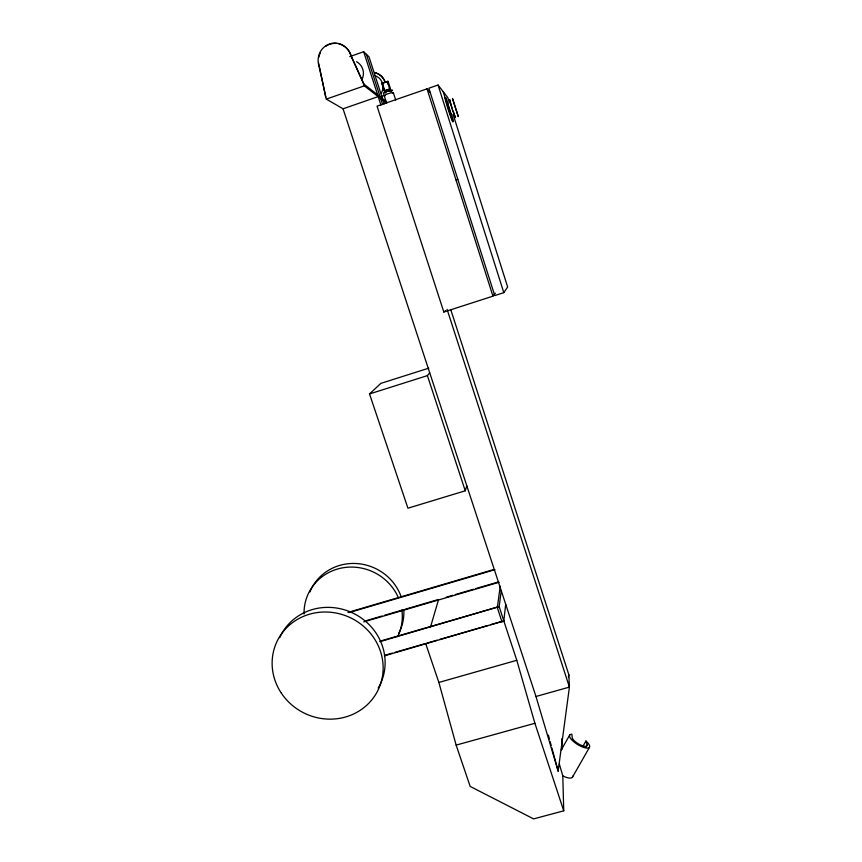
<?xml version="1.0" encoding="UTF-8"?>
<svg xmlns="http://www.w3.org/2000/svg" width="862" height="862" viewBox="0 0 862 862"><rect width="100%" height="100%" fill="white"/><g stroke="black" fill="none" stroke-linecap="round" stroke-linejoin="round"><path stroke-width="1.29" d="M394.893 652.372L425.656 643.494L438.866 682.445L456.149 745.113L470.167 786.424L533.621 818.9L563.737 810.819L534.893 723.283L516.791 660.292L503.817 620.931L505.692 604.262M501.231 590.686L499.184 606.589L503.817 620.931L384.387 655.874M500.219 586.16L497.342 607.591L501.975 621.944L503.817 620.931M568.403 677.306L568.834 674.709L450.761 309.62M430.547 626.868L438.435 600.006M428.802 368.16L380.875 383.364L369.529 393.945L407.931 508.203L465.254 490.801L466.816 485.823M561.281 749.908L569.76 734.92M582.863 746.417L585.934 741.029L586.505 741.514A11.659 3.911 31.7 0 1 587.55 748.13A11.659 3.911 31.7 0 1 573.995 741.966A11.659 3.911 31.7 0 1 570.719 734.338L571.862 734.241L572.303 738.26A8.749 2.931 31.7 0 0 580.805 745.113A8.749 2.931 31.7 0 0 587.184 745.016L585.934 741.029M585.944 747.192L587.184 745.016M572.443 777.212L589.468 747.354M449.447 102.826L447.831 97.708L438.058 85.026L428.867 88.215L494.766 295.58L503.807 292.66L507.643 286.992L453.089 114.334M430.332 92.643L427.024 88.851L377.05 106.134L443.822 312.012L492.956 296.162L495.348 293.177M369.529 393.945L427.401 375.627L429.707 372.793M443.822 312.012L445.449 310.686M381.844 83.355L388.083 81.427L390.486 88.894L384.258 90.822L381.844 83.355L388.083 81.427M382.006 83.398L384.42 90.866L385.443 90.758L384.258 90.822M385.81 93.139L385.002 90.65L390.324 88.851M349.778 56.612L363.656 51.731L369.001 56.827L382.512 98.602M363.936 84.11L350.78 55.233A17.552 16.755 85.6 0 0 329.564 43.94A17.552 16.755 85.6 0 0 318.972 66.083L326.332 99.098L364.281 85.866L386.165 102.761M326.332 99.098L343.054 108.795L378.192 96.609L380.961 105.153M455.998 179.942L457.819 179.328M347.968 612.429L493.721 569.556M349.024 612.602L494.96 569.674M366.522 620.554L381.963 616.039M384.527 615.285L402.543 610.005M405.108 609.251L438.553 599.467M446.29 597.204L452.744 595.308M455.319 594.554L473.378 589.274M475.964 588.52L497.891 582.098M363.732 621.868L499.141 582.238M380.174 641.134L499.184 606.589L379.905 641.662M384.635 655.325L392.329 653.105M426.938 643.117L437.12 640.186M439.663 639.442L488.064 625.478M490.607 624.745L502.072 621.437M438.866 682.445L516.791 660.292M343.054 108.795L535.97 696.485L569.416 687.1L568.834 674.709M456.149 745.113L534.893 723.283M325.685 97.126L319.619 67.635M318.972 66.083L319.339 66.342A17.531 16.734 85.6 0 1 318.606 62.991M350.78 55.233L363.635 83.883L386.553 101.759M447.777 103.925L451.386 115.099M450.298 101.21L449.555 99.529L452.485 110.099M448.089 104.668L448.488 105.746M452.97 111.112L454.296 114.096M448.962 107.093L449.468 108.601M452.464 109.593L455.276 117.641L454.92 115.573M427.401 375.627L465.254 490.801M363.635 83.883L364.281 85.866M382.448 83.517L384.861 90.973M384.236 95.79L386.639 103.235M383.084 100.38L384.236 103.936M366.372 54.317L382.62 104.539M363.656 51.731L377.599 94.766M447.087 309.361L569.416 687.1L558.156 771.102L535.97 696.485M393.32 92.633L395.723 100.089M387.491 81.254L390.281 91.491M389.743 89.066L390.551 91.555M387.06 81.524L387.868 84.013M427.024 88.851L492.956 296.162M443.176 91.663L445.083 97.718M438.058 85.026L503.807 292.66M563.737 810.819L562.789 775.875L559.352 764.088M451.947 108.009L450.524 103.063M449.975 110.174L450.449 111.704M450.858 113.094L451.182 114.247M548.372 735.092L549.417 738.949M550.118 741.525L551.163 745.382M551.863 747.957L558.156 771.102L558.08 767.094M561.776 738.777L562.056 749.186M572.724 776.112A11.605 4.191 32.1 0 1 562.789 775.875M452.27 119.075A12.736 0.571 72.2 0 1 451.203 118.277A12.736 0.571 72.2 0 1 445.902 101.867A12.736 0.571 72.2 0 1 446.096 99.96M356.491 61.708A12.952 12.402 86.3 0 1 362.137 79.11M374.981 75.662A11.712 11.249 87.5 0 1 381.338 93.064M318.8 57.301A17.531 16.734 85.6 0 1 320.222 52.981M325.955 46.225A17.531 16.734 85.6 0 1 328.864 44.63M329.887 44.242A17.531 16.734 85.6 0 1 336.385 43.423M338.561 43.757A17.531 16.734 85.6 0 1 351.642 57.732M374.528 72.516A14.643 14.061 87.5 0 1 385.098 82.246M383.773 94.54A14.643 14.061 87.5 0 1 382.319 96.598M375.951 73.033A14.622 14.04 87.5 0 1 385.325 82.44M451.677 114.754A12.736 0.571 72.2 0 1 452.216 119.225A12.736 0.571 72.2 0 1 446.15 100.423A12.736 0.571 72.2 0 1 448.1 103.666M383.752 93.376A4.827 0.69 -18.4 0 1 385.497 91.922A4.827 0.69 -18.4 0 1 391.348 90.133A4.827 0.69 -18.4 0 1 391.617 90.984M388.891 90.876A3.814 0.539 -18.4 0 1 391.122 90.984M384.474 92.73A3.814 0.539 -18.4 0 1 387.943 91.156M385.163 95.833A4.827 0.679 -18.4 0 1 385.67 94.701A4.827 0.679 -18.4 0 1 391.876 92.676A4.827 0.679 -18.4 0 1 392.415 93.462M279.697 637.697A55.416 52.399 25.6 0 1 354.314 613.776A55.416 52.399 25.6 0 1 378.17 688.145M304.049 614.003A49.565 47.248 25.6 0 1 342.871 567.789A49.565 47.248 25.6 0 1 398.416 597.775M401.854 609.94A49.565 47.248 25.6 0 1 397.684 636.598M309.943 591.903A49.048 46.785 25.7 0 1 356.437 563.532A49.048 46.785 25.7 0 1 401.369 597.344M403.793 609.574A49.048 46.785 25.7 0 1 398.729 633.354M458.272 116.542L452.485 98.527L458.272 116.542M281.368 693.188A56.084 52.991 25.6 0 0 377.34 691.539A56.084 52.991 25.6 0 0 324.198 612.009A56.084 52.991 25.6 0 0 281.368 693.188"/></g></svg>
